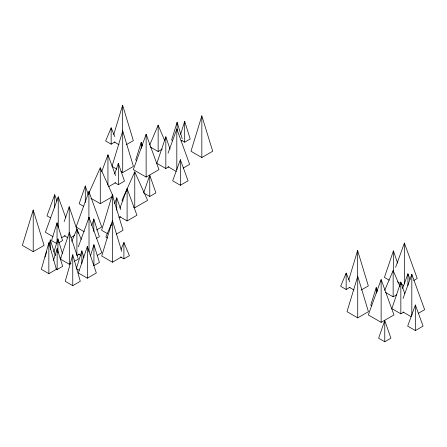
<?xml version="1.0" encoding="UTF-8"?>
<svg xmlns="http://www.w3.org/2000/svg" width="447" height="447" viewBox="0 0 447 447"><rect width="100%" height="100%" fill="white"/><g stroke="black" fill="none" stroke-linecap="round" stroke-linejoin="round"><path stroke-width="0.67" d="M48.852 242.766L41.331 269.306L48.852 273.648L56.372 269.306L48.852 242.766L48.852 273.648M72.76 254.768L65.24 281.314L72.76 285.655L80.287 281.314L72.76 254.768L72.76 285.655M113.722 134.614L122.618 105.235L133.329 140.626L126.188 144.75M120.936 171.531L122.718 172.559L133.429 166.373L122.718 130.988L112.007 166.373L116.768 169.122M116.499 234.049L123.042 230.272L112.331 194.881L101.62 230.272L107.571 233.708M121.735 251.348L112.437 220.634L101.726 256.019L112.437 262.205L121.36 257.053M348.733 279.917L357.622 250.532L368.334 285.924L361.193 290.047M357.729 276.285L347.017 311.676L357.729 317.856L368.44 311.676L357.729 276.285L357.729 317.856M33.212 210.006L22.35 245.392L33.212 251.667L44.08 245.392L33.212 210.006L33.212 251.667M201.837 115.862L190.975 151.254L201.837 157.523L212.699 151.254L201.837 115.862L201.837 157.523M45.052 257.003L46.684 251.756M48.935 244.548L50.366 239.961L55.272 255.69M58.697 242.805L62.563 240.575L57.043 222.88L51.522 240.575L57.043 243.76M53.852 252.041L57.937 238.933L62.435 253.348M53.467 260.428L57.149 248.633L62.664 266.328L57.149 269.513L56.043 268.876M83.896 257.489L81.851 250.935L76.331 268.63L79.091 270.223M91.775 225.556L93.82 219.002L99.34 236.698L96.58 238.29M90.45 255.891L93.926 244.749L99.441 262.445L93.926 265.63L93.926 244.749M142.459 146.186L141.23 142.258L135.709 159.948L136.816 160.585M182.22 138.71L177.113 122.327L171.592 140.017L172.698 140.654M180.599 134.402L184.684 121.299L190.204 138.989L184.684 142.18L181.376 140.263M377.464 291.483L376.24 287.555L370.719 305.251L371.826 305.888M64.172 221.673L69.218 206.782L78.208 233.328M74.716 261.154L78.314 259.076L69.319 232.535L60.328 259.076L69.319 264.266L71.118 263.227M87.349 246.442L78.359 272.988L87.349 278.179L96.34 272.988L87.349 246.442L87.349 278.179M170 149.08L165.831 136.776L156.841 163.323L165.831 168.513L168.832 166.781M397.584 263.16L393.416 250.862L384.426 277.403L389.22 280.174M404.786 293.729L400.842 282.079L391.851 308.62L400.842 313.811L403.837 312.079M88.249 194.557L85.288 186.036L79.141 203.731L83.611 206.313M114.695 173.917L118.338 163.434L124.484 181.124L118.338 184.672L114.985 182.739M114.667 203.726L116.717 197.825L120.813 209.621M143.616 192.914L149.762 175.224L155.908 192.914L149.762 196.468L144.174 193.238M384.766 320.521L378.62 338.217L384.766 341.765L390.918 338.217L384.766 320.521L384.766 341.765M65.838 217.845L58.239 196.876L45.41 232.267L52.986 236.642M96.496 230.032L101.743 227.003L88.914 191.612L76.091 227.003L84.254 231.714M78.331 246.856L89.02 217.365L101.849 252.751L97.183 255.444M146.135 134.256L133.307 169.642L146.135 177.051L158.964 169.642L146.135 134.256L146.135 177.051M168.027 153.237L176.816 128.993L189.64 164.379L183.231 168.083M381.14 279.554L368.317 314.939L381.14 322.348L393.969 314.939L381.14 279.554L381.14 322.348M395.606 267.323L404.395 243.073L417.224 278.464L413.726 280.481M403.032 298.54L411.821 274.29L424.65 309.682L418.236 313.381M57.02 201.111L54.685 194.708L46.985 215.828L50.539 217.879M180.364 159.702L172.665 180.817L180.364 185.265L188.064 180.817L180.364 159.702L180.364 185.265M402.579 288.505L407.949 273.782L410.05 279.543M415.375 304.999L407.67 326.12L415.375 330.562L423.074 326.12L415.375 304.999L415.375 330.562M101.709 171.687L107.945 154.858L115.622 175.57M119.908 208.129L127.104 188.707L136.944 215.247L127.104 220.93L119.584 216.583M114.829 136.603L111.152 127.836L105.632 140.984L111.152 144.169L115.013 141.939M121.008 249.404L123.897 242.52L129.418 255.667L123.897 258.852L120.589 256.941M349.839 281.901L346.157 273.139L340.642 286.281L346.157 289.466L350.023 287.237M71.732 241.358L76.912 229.194L81.27 239.436M149.695 145.046L158.143 125.199L164.68 140.565M384.705 290.343L393.148 270.496L399.959 286.499M89.165 192.484L100.284 167.804L113.113 196.283L100.284 203.687L90.953 198.306M133.603 207.095L134.765 207.766L147.594 200.362L134.765 171.883L121.942 200.362L123.104 201.038M150.348 147.018L158.143 151.516L162.339 149.091M180.974 140.973L182.08 140.336M108.526 186.745L115.471 182.734M61.736 237.653L65.234 235.63M71.017 237.48L74.61 235.401M118.952 217.778L120.629 216.812M60.149 258.539L61.25 257.902M79.309 254.131L76.912 255.511L76.912 229.194M385.359 292.316L393.148 296.814L396.746 294.735M397.4 281.828L403.814 285.532M168.066 166.737L176.23 171.452M114.287 142.001L119.047 144.75M403.077 312.034L411.24 316.75M349.291 287.298L354.052 290.047M107.498 238.05L105.838 237.094L111.359 223.953L111.359 225.316M64.424 235.748L68.017 237.826M78.527 254.097L80.857 255.444M411.821 274.29L411.821 315.705M407.949 273.782L407.949 285.532M404.395 243.073L404.395 283.8M400.842 282.079L400.842 313.811M393.416 250.862L393.416 271.558M393.148 270.496L393.148 296.814M376.24 287.555L376.24 293.12M357.622 250.532L357.622 277.559M346.157 273.139L346.157 289.466M184.684 121.299L184.684 142.18M177.113 122.327L177.113 129.982M176.816 128.993L176.816 169.715M165.831 136.776L165.831 168.513M158.143 125.199L158.143 151.516M149.762 175.224L149.762 196.468M141.23 142.258L141.23 148.521M134.765 171.883L134.765 207.766M127.104 188.707L127.104 220.93M123.897 242.52L123.897 258.852M122.718 130.988L122.718 172.559M122.618 105.235L122.618 132.256M118.338 163.434L118.338 184.672M116.717 197.825L116.717 210.163M112.437 220.634L112.437 262.205M112.331 194.881L112.331 222.595M111.152 127.836L111.152 144.169M107.945 154.858L107.945 185.019M100.284 167.804L100.284 203.687M93.82 219.002L93.82 231.529M89.02 217.365L89.02 251.873M88.914 191.612L88.914 218.533M85.288 186.036L85.288 202.48M81.851 250.935L81.851 263.467M69.319 232.535L69.319 264.266M69.218 206.782L69.218 233.686M58.239 196.876L58.239 227.249M57.937 238.933L57.937 252.851M57.149 248.633L57.149 269.513M57.043 222.88L57.043 242.369M54.685 194.708L54.685 207.838M50.366 239.961L50.366 249.705"/></g></svg>
